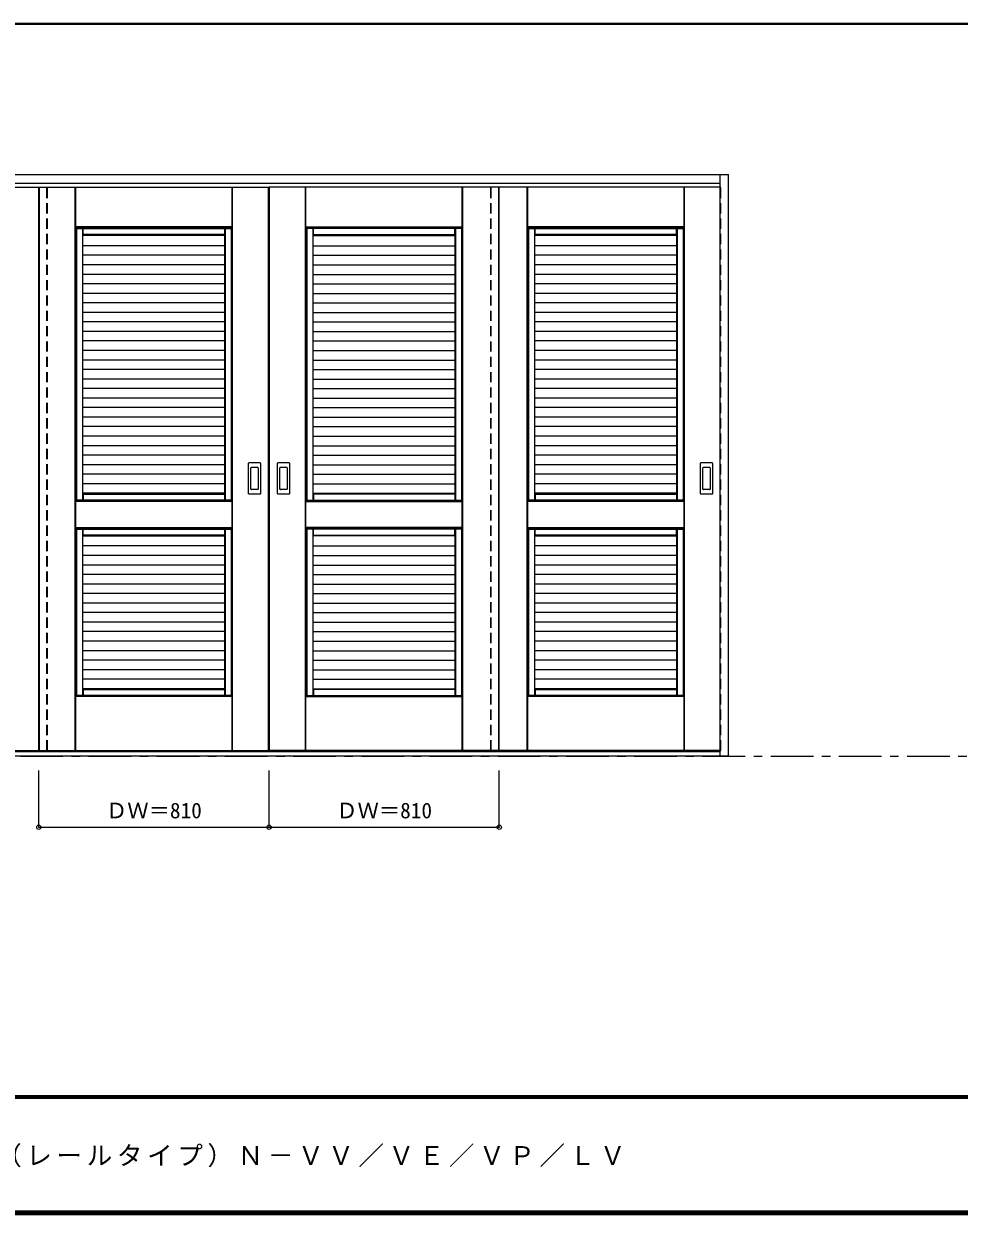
# Model space of a CAD drawing. Units: millimetres, scale not verified. Extents: x -59107 to 5700, y -4307 to 5541.
# Drawn here: x -3558 to -267, y -4205 to -16 of the extents above; entities that cross this region are included whole.
import ezdxf
from ezdxf.enums import TextEntityAlignment as Align

# ---------------------------------------------------------------- set-up
doc = ezdxf.new("R2010")
doc.units = ezdxf.units.MM
doc.header["$LTSCALE"] = 30
doc.header["$PDMODE"] = 32
doc.header["$PDSIZE"] = 15
doc.linetypes.add('CHAIN1', pattern=[8, 5, -1, 1, -1])
doc.linetypes.add('DASHED1', pattern=[1.8, 1.2, -0.6])
for name, color, linetype, lineweight in [('0-1_通り芯', 7, 'CHAIN1', 18), ('0-2_扉', 3, 'Continuous', 25), ('0-3_仕上げ', 7, 'Continuous', 18), ('0-4_枠', 3, 'Continuous', 25), ('0-6_引手', 7, 'Continuous', 18), ('0-B_寸法', 7, 'Continuous', 9), ('F-1_枠', 6, 'Continuous', 40)]:
    doc.layers.add(name, color=color, linetype=linetype, lineweight=lineweight)
doc.layers.add('F-A_文字', color=7, linetype='Continuous')
doc.styles.add('ＭＳ ゴシック', font='')
doc.styles.get('ＭＳ ゴシック').set_extended_font_data('MS Gothic')

msp = doc.modelspace()

# ---------------------------------------------------------------- linework, layer by layer
at = {"layer": '0-1_通り芯'}
msp.add_line((-5490, -2593.25), (100, -2593.25), dxfattribs=at)
at = {"layer": '0-2_扉'}
for p, q in [((-4282, -590.25), (-2695, -590.25)), ((-3505, -2573.25), (-3505, -590.25)), ((-2695, -2573.25), (-2695, -590.25)), ((-1108, -590.25), (-2695, -590.25)), ((-1885, -2573.25), (-1885, -590.25)), ((-4282, -2573.25), (-2695, -2573.25)), ((-1108, -2573.25), (-2695, -2573.25))]:
    msp.add_line(p, q, dxfattribs=at)
at = {"layer": '0-2_扉', "color": 4, "linetype": 'DASHED1', "lineweight": 9}
for p, q in [((-3475, -2573.25), (-3475, -590.25)), ((-1915, -2573.25), (-1915, -590.25))]:
    msp.add_line(p, q, dxfattribs=at)
msp.add_lwpolyline([(-1108, -2573.25), (-1105, -2573.25), (-1105, -590.25), (-1108, -590.25)], dxfattribs=at)
at = {"layer": '0-3_仕上げ'}
for p, q in [((-3503, -2573.25), (-3503, -590.25)), ((-3377, -2573.25), (-3377, -590.25)), ((-3376, -731.25), (-3376, -590.25)), ((-3375, -730.25), (-3375, -590.25)), ((-2825, -730.25), (-2825, -590.25)), ((-2824, -731.25), (-2824, -590.25)), ((-2823, -2573.25), (-2823, -590.25)), ((-2697, -2573.25), (-2697, -590.25)), ((-2693, -2573.25), (-2693, -590.25)), ((-2567, -2573.25), (-2567, -590.25)), ((-2566, -731.25), (-2566, -590.25)), ((-2565, -730.25), (-2565, -590.25)), ((-2015, -730.25), (-2015, -590.25)), ((-2014, -731.25), (-2014, -590.25)), ((-2013, -2573.25), (-2013, -590.25)), ((-1887, -2573.25), (-1887, -590.25)), ((-1787, -2573.25), (-1787, -590.25)), ((-1786, -731.25), (-1786, -590.25)), ((-1785, -730.25), (-1785, -590.25)), ((-1235, -730.25), (-1235, -590.25)), ((-1234, -731.25), (-1234, -590.25)), ((-1233, -2573.25), (-1233, -590.25)), ((-3375, -730.25), (-3376, -731.25)), ((-3373, -734.25), (-3376, -731.25)), ((-2825, -730.25), (-3375, -730.25)), ((-3372, -736.25), (-3372, -1692.25)), ((-3372, -736.25), (-2828, -736.25)), ((-3351, -736.25), (-3351, -1692.25)), ((-2849, -736.25), (-2849, -1692.25)), ((-2828, -736.25), (-2828, -1692.25)), ((-2824, -731.25), (-2827, -734.25)), ((-2825, -730.25), (-2824, -731.25)), ((-2565, -730.25), (-2566, -731.25)), ((-2566, -731.25), (-2563, -734.25)), ((-2565, -730.25), (-2015, -730.25)), ((-2018, -736.25), (-2562, -736.25)), ((-2562, -736.25), (-2562, -1692.25)), ((-2541, -736.25), (-2541, -1692.25)), ((-2039, -736.25), (-2039, -1692.25)), ((-2018, -736.25), (-2018, -1692.25)), ((-2017, -734.25), (-2014, -731.25)), ((-2015, -730.25), (-2014, -731.25)), ((-1785, -730.25), (-1786, -731.25)), ((-1783, -734.25), (-1786, -731.25)), ((-1235, -730.25), (-1785, -730.25)), ((-1782, -736.25), (-1782, -1692.25)), ((-1782, -736.25), (-1238, -736.25)), ((-1761, -736.25), (-1761, -1692.25)), ((-1259, -736.25), (-1259, -1692.25)), ((-1238, -736.25), (-1238, -1692.25)), ((-1234, -731.25), (-1237, -734.25)), ((-1235, -730.25), (-1234, -731.25)), ((-3350, -759.21), (-2850, -759.21)), ((-2850, -760.71), (-3350, -760.71)), ((-2851, -757.25), (-3349, -757.25)), ((-2040, -759.21), (-2540, -759.21)), ((-2540, -760.71), (-2040, -760.71)), ((-2539, -757.25), (-2041, -757.25)), ((-1760, -759.21), (-1260, -759.21)), ((-1260, -760.71), (-1760, -760.71)), ((-1261, -757.25), (-1759, -757.25)), ((-2850, -796.78), (-3350, -796.78)), ((-2850, -830.28), (-3350, -830.28)), ((-2540, -796.78), (-2040, -796.78)), ((-2540, -830.28), (-2040, -830.28)), ((-1260, -796.78), (-1760, -796.78)), ((-1260, -830.28), (-1760, -830.28)), ((-2850, -863.78), (-3350, -863.78)), ((-2540, -863.78), (-2040, -863.78)), ((-1260, -863.78), (-1760, -863.78)), ((-2850, -897.28), (-3350, -897.28)), ((-2540, -897.28), (-2040, -897.28)), ((-1260, -897.28), (-1760, -897.28)), ((-2850, -930.78), (-3350, -930.78)), ((-2540, -930.78), (-2040, -930.78)), ((-1260, -930.78), (-1760, -930.78)), ((-2850, -964.28), (-3350, -964.28)), ((-2850, -997.78), (-3350, -997.78)), ((-2540, -964.28), (-2040, -964.28)), ((-2540, -997.78), (-2040, -997.78)), ((-1260, -964.28), (-1760, -964.28)), ((-1260, -997.78), (-1760, -997.78)), ((-2850, -1031.28), (-3350, -1031.28)), ((-2540, -1031.28), (-2040, -1031.28)), ((-1260, -1031.28), (-1760, -1031.28)), ((-2850, -1064.78), (-3350, -1064.78)), ((-2540, -1064.78), (-2040, -1064.78)), ((-1260, -1064.78), (-1760, -1064.78)), ((-2850, -1098.28), (-3350, -1098.28)), ((-2540, -1098.28), (-2040, -1098.28)), ((-1260, -1098.28), (-1760, -1098.28)), ((-2850, -1131.78), (-3350, -1131.78)), ((-2850, -1165.28), (-3350, -1165.28)), ((-2540, -1131.78), (-2040, -1131.78)), ((-2540, -1165.28), (-2040, -1165.28)), ((-1260, -1131.78), (-1760, -1131.78)), ((-1260, -1165.28), (-1760, -1165.28)), ((-2850, -1198.78), (-3350, -1198.78)), ((-2540, -1198.78), (-2040, -1198.78)), ((-1260, -1198.78), (-1760, -1198.78)), ((-2850, -1232.28), (-3350, -1232.28)), ((-2540, -1232.28), (-2040, -1232.28)), ((-1260, -1232.28), (-1760, -1232.28)), ((-2850, -1265.78), (-3350, -1265.78)), ((-2540, -1265.78), (-2040, -1265.78)), ((-1260, -1265.78), (-1760, -1265.78)), ((-2850, -1299.28), (-3350, -1299.28)), ((-2850, -1332.78), (-3350, -1332.78)), ((-2540, -1299.28), (-2040, -1299.28)), ((-2540, -1332.78), (-2040, -1332.78)), ((-1260, -1299.28), (-1760, -1299.28)), ((-1260, -1332.78), (-1760, -1332.78)), ((-2850, -1366.28), (-3350, -1366.28)), ((-2540, -1366.28), (-2040, -1366.28)), ((-1260, -1366.28), (-1760, -1366.28)), ((-2850, -1399.78), (-3350, -1399.78)), ((-2540, -1399.78), (-2040, -1399.78)), ((-1260, -1399.78), (-1760, -1399.78)), ((-2850, -1433.28), (-3350, -1433.28)), ((-2540, -1433.28), (-2040, -1433.28)), ((-1260, -1433.28), (-1760, -1433.28)), ((-2850, -1466.78), (-3350, -1466.78)), ((-2850, -1500.28), (-3350, -1500.28)), ((-2540, -1466.78), (-2040, -1466.78)), ((-2540, -1500.28), (-2040, -1500.28)), ((-1260, -1466.78), (-1760, -1466.78)), ((-1260, -1500.28), (-1760, -1500.28)), ((-2850, -1533.78), (-3350, -1533.78)), ((-2540, -1533.78), (-2040, -1533.78)), ((-1260, -1533.78), (-1760, -1533.78)), ((-2850, -1567.28), (-3350, -1567.28)), ((-2540, -1567.28), (-2040, -1567.28)), ((-1260, -1567.28), (-1760, -1567.28)), ((-2850, -1600.78), (-3350, -1600.78)), ((-2540, -1600.78), (-2040, -1600.78)), ((-1260, -1600.78), (-1760, -1600.78)), ((-2850, -1634.28), (-3350, -1634.28)), ((-2850, -1667.78), (-3350, -1667.78)), ((-3350, -1670.25), (-3349, -1671.25)), ((-3349, -1671.25), (-3349, -1692.25)), ((-2850, -1670.25), (-2851, -1671.25)), ((-2540, -1634.28), (-2040, -1634.28)), ((-2540, -1667.78), (-2040, -1667.78)), ((-2540, -1670.25), (-2539, -1671.25)), ((-2040, -1670.25), (-2041, -1671.25)), ((-2041, -1671.25), (-2041, -1692.25)), ((-1260, -1634.28), (-1760, -1634.28)), ((-1260, -1667.78), (-1760, -1667.78)), ((-1760, -1670.25), (-1759, -1671.25)), ((-1759, -1671.25), (-1759, -1692.25)), ((-1260, -1670.25), (-1261, -1671.25)), ((-3376, -1695.25), (-3373, -1692.25)), ((-3375, -1696.25), (-3376, -1695.25)), ((-3375, -1788.25), (-3375, -1696.25)), ((-2825, -1696.25), (-3375, -1696.25)), ((-2827, -1692.25), (-2824, -1695.25)), ((-2825, -1696.25), (-2824, -1695.25)), ((-2825, -1788.25), (-2825, -1696.25)), ((-2824, -1789.25), (-2824, -1695.25)), ((-2563, -1692.25), (-2566, -1695.25)), ((-2565, -1696.25), (-2566, -1695.25)), ((-2566, -1789.25), (-2566, -1695.25)), ((-2565, -1788.25), (-2565, -1696.25)), ((-2565, -1696.25), (-2015, -1696.25)), ((-2014, -1695.25), (-2017, -1692.25)), ((-2015, -1696.25), (-2014, -1695.25)), ((-2015, -1788.25), (-2015, -1696.25)), ((-1786, -1695.25), (-1783, -1692.25)), ((-1785, -1696.25), (-1786, -1695.25)), ((-1785, -1788.25), (-1785, -1696.25)), ((-1235, -1696.25), (-1785, -1696.25)), ((-1237, -1692.25), (-1234, -1695.25)), ((-1235, -1696.25), (-1234, -1695.25)), ((-1235, -1788.25), (-1235, -1696.25)), ((-1234, -1789.25), (-1234, -1695.25)), ((-3376, -1789.25), (-3375, -1788.25)), ((-3375, -1788.25), (-2825, -1788.25)), ((-3372, -1794.25), (-3372, -2379.25)), ((-3372, -1794.25), (-2828, -1794.25)), ((-3351, -1794.25), (-3351, -2379.25)), ((-2849, -1794.25), (-2849, -2379.25)), ((-2828, -1794.25), (-2828, -2379.25)), ((-2824, -1789.25), (-2827, -1792.25)), ((-2824, -1789.25), (-2825, -1788.25)), ((-2566, -1789.25), (-2565, -1788.25)), ((-2566, -1789.25), (-2563, -1792.25)), ((-2015, -1788.25), (-2565, -1788.25)), ((-2018, -1794.25), (-2562, -1794.25)), ((-2562, -1794.25), (-2562, -2379.25)), ((-2541, -1794.25), (-2541, -2379.25)), ((-2039, -1794.25), (-2039, -2379.25)), ((-2018, -1794.25), (-2018, -2379.25)), ((-2014, -1789.25), (-2015, -1788.25)), ((-1786, -1789.25), (-1785, -1788.25)), ((-1785, -1788.25), (-1235, -1788.25)), ((-1782, -1794.25), (-1782, -2379.25)), ((-1782, -1794.25), (-1238, -1794.25)), ((-1761, -1794.25), (-1761, -2379.25)), ((-1259, -1794.25), (-1259, -2379.25)), ((-1238, -1794.25), (-1238, -2379.25)), ((-1234, -1789.25), (-1237, -1792.25)), ((-1234, -1789.25), (-1235, -1788.25)), ((-3350, -1817.21), (-2850, -1817.21)), ((-2851, -1815.25), (-3349, -1815.25)), ((-2040, -1817.21), (-2540, -1817.21)), ((-2539, -1815.25), (-2041, -1815.25)), ((-1760, -1817.21), (-1260, -1817.21)), ((-1261, -1815.25), (-1759, -1815.25)), ((-2850, -1853.29), (-3350, -1853.29)), ((-2540, -1853.29), (-2040, -1853.29)), ((-1260, -1853.29), (-1760, -1853.29)), ((-2850, -1886.79), (-3350, -1886.79)), ((-2850, -1920.28), (-3350, -1920.28)), ((-2540, -1886.79), (-2040, -1886.79)), ((-2540, -1920.28), (-2040, -1920.28)), ((-1260, -1886.79), (-1760, -1886.79)), ((-1260, -1920.28), (-1760, -1920.28)), ((-2850, -1953.78), (-3350, -1953.78)), ((-2540, -1953.78), (-2040, -1953.78)), ((-1260, -1953.78), (-1760, -1953.78)), ((-2850, -1987.28), (-3350, -1987.28)), ((-2540, -1987.28), (-2040, -1987.28)), ((-1260, -1987.28), (-1760, -1987.28)), ((-2850, -2020.78), (-3350, -2020.78)), ((-2540, -2020.78), (-2040, -2020.78)), ((-1260, -2020.78), (-1760, -2020.78)), ((-2850, -2054.28), (-3350, -2054.28)), ((-2850, -2087.78), (-3350, -2087.78)), ((-2540, -2054.28), (-2040, -2054.28)), ((-2540, -2087.78), (-2040, -2087.78)), ((-1260, -2054.28), (-1760, -2054.28)), ((-1260, -2087.78), (-1760, -2087.78)), ((-2850, -2121.28), (-3350, -2121.28)), ((-2540, -2121.28), (-2040, -2121.28)), ((-1260, -2121.28), (-1760, -2121.28)), ((-2850, -2154.78), (-3350, -2154.78)), ((-2540, -2154.78), (-2040, -2154.78)), ((-1260, -2154.78), (-1760, -2154.78)), ((-2850, -2188.28), (-3350, -2188.28)), ((-2540, -2188.28), (-2040, -2188.28)), ((-1260, -2188.28), (-1760, -2188.28)), ((-2850, -2221.78), (-3350, -2221.78)), ((-2850, -2255.28), (-3350, -2255.28)), ((-2540, -2221.78), (-2040, -2221.78)), ((-2540, -2255.28), (-2040, -2255.28)), ((-1260, -2221.78), (-1760, -2221.78)), ((-1260, -2255.28), (-1760, -2255.28)), ((-2850, -2288.78), (-3350, -2288.78)), ((-2540, -2288.78), (-2040, -2288.78)), ((-1260, -2288.78), (-1760, -2288.78)), ((-2850, -2322.28), (-3350, -2322.28)), ((-2540, -2322.28), (-2040, -2322.28)), ((-1260, -2322.28), (-1760, -2322.28)), ((-3376, -2382.25), (-3373, -2379.25)), ((-3375, -2383.25), (-3376, -2382.25)), ((-3376, -2573.25), (-3376, -2382.25)), ((-3375, -2573.25), (-3375, -2383.25)), ((-2825, -2383.25), (-3375, -2383.25)), ((-2850, -2355.78), (-3350, -2355.78)), ((-3350, -2357.25), (-3349, -2358.25)), ((-3349, -2358.25), (-3349, -2379.25)), ((-3349, -2358.25), (-2851, -2358.25)), ((-2850, -2357.25), (-2851, -2358.25)), ((-2851, -2358.25), (-2851, -2379.25)), ((-2827, -2379.25), (-2824, -2382.25)), ((-2825, -2383.25), (-2824, -2382.25)), ((-2825, -2573.25), (-2825, -2383.25)), ((-2824, -2573.25), (-2824, -2382.25)), ((-2563, -2379.25), (-2566, -2382.25)), ((-2566, -2573.25), (-2566, -2382.25)), ((-2565, -2383.25), (-2566, -2382.25)), ((-2565, -2573.25), (-2565, -2383.25)), ((-2565, -2383.25), (-2015, -2383.25)), ((-2540, -2355.78), (-2040, -2355.78)), ((-2540, -2357.25), (-2539, -2358.25)), ((-2041, -2358.25), (-2539, -2358.25)), ((-2539, -2358.25), (-2539, -2379.25)), ((-2040, -2357.25), (-2041, -2358.25)), ((-2041, -2358.25), (-2041, -2379.25)), ((-2014, -2382.25), (-2017, -2379.25)), ((-2015, -2383.25), (-2014, -2382.25)), ((-2015, -2573.25), (-2015, -2383.25)), ((-2014, -2573.25), (-2014, -2382.25)), ((-1786, -2382.25), (-1783, -2379.25)), ((-1785, -2383.25), (-1786, -2382.25)), ((-1786, -2573.25), (-1786, -2382.25)), ((-1785, -2573.25), (-1785, -2383.25)), ((-1235, -2383.25), (-1785, -2383.25)), ((-1260, -2355.78), (-1760, -2355.78)), ((-1760, -2357.25), (-1759, -2358.25)), ((-1759, -2358.25), (-1759, -2379.25)), ((-1759, -2358.25), (-1261, -2358.25)), ((-1260, -2357.25), (-1261, -2358.25)), ((-1261, -2358.25), (-1261, -2379.25)), ((-1237, -2379.25), (-1234, -2382.25)), ((-1235, -2383.25), (-1234, -2382.25)), ((-1235, -2573.25), (-1235, -2383.25)), ((-1234, -2573.25), (-1234, -2382.25))]:
    msp.add_line(p, q, dxfattribs=at)
at = {"layer": '0-3_仕上げ', "color": 4, "linetype": 'DASHED1', "lineweight": 9}
for p, q in [((-3477, -2573.25), (-3477, -590.25)), ((-1913, -2573.25), (-1913, -590.25)), ((-1107, -2573.25), (-1107, -590.25))]:
    msp.add_line(p, q, dxfattribs=at)
at = {"layer": '0-3_仕上げ', "color": 3, "lineweight": 25}
for p, q in [((-3373, -1692.25), (-3373, -734.25)), ((-2827, -734.25), (-3373, -734.25)), ((-3350, -1692.25), (-3350, -734.25)), ((-2850, -1692.25), (-2850, -734.25)), ((-2827, -1692.25), (-2827, -734.25)), ((-2563, -1692.25), (-2563, -734.25)), ((-2563, -734.25), (-2017, -734.25)), ((-2540, -1692.25), (-2540, -734.25)), ((-2040, -1692.25), (-2040, -734.25)), ((-2017, -1692.25), (-2017, -734.25)), ((-1783, -1692.25), (-1783, -734.25)), ((-1237, -734.25), (-1783, -734.25)), ((-1760, -1692.25), (-1760, -734.25)), ((-1260, -1692.25), (-1260, -734.25)), ((-1237, -1692.25), (-1237, -734.25)), ((-3350, -758.25), (-2850, -758.25)), ((-2040, -758.25), (-2540, -758.25)), ((-1760, -758.25), (-1260, -758.25)), ((-3350, -1670.25), (-2850, -1670.25)), ((-2040, -1670.25), (-2540, -1670.25)), ((-1760, -1670.25), (-1260, -1670.25)), ((-2827, -1692.25), (-3373, -1692.25)), ((-2563, -1692.25), (-2017, -1692.25)), ((-1237, -1692.25), (-1783, -1692.25)), ((-3373, -1792.25), (-3373, -2379.25)), ((-3373, -1792.25), (-2827, -1792.25)), ((-3350, -2379.25), (-3350, -1792.25)), ((-2850, -2379.25), (-2850, -1792.25)), ((-2827, -1792.25), (-2827, -2379.25)), ((-2563, -1792.25), (-2563, -2379.25)), ((-2017, -1792.25), (-2563, -1792.25)), ((-2540, -2379.25), (-2540, -1792.25)), ((-2040, -2379.25), (-2040, -1792.25)), ((-2017, -1792.25), (-2017, -2379.25)), ((-1783, -1792.25), (-1783, -2379.25)), ((-1783, -1792.25), (-1237, -1792.25)), ((-1760, -2379.25), (-1760, -1792.25)), ((-1260, -2379.25), (-1260, -1792.25)), ((-1237, -1792.25), (-1237, -2379.25)), ((-3350, -1816.25), (-2850, -1816.25)), ((-2040, -1816.25), (-2540, -1816.25)), ((-1760, -1816.25), (-1260, -1816.25)), ((-2827, -2379.25), (-3373, -2379.25)), ((-3350, -2357.25), (-2850, -2357.25)), ((-2563, -2379.25), (-2017, -2379.25)), ((-2040, -2357.25), (-2540, -2357.25)), ((-1237, -2379.25), (-1783, -2379.25)), ((-1760, -2357.25), (-1260, -2357.25))]:
    msp.add_line(p, q, dxfattribs=at)
at = {"layer": '0-3_仕上げ'}
for points in [[(-3350, -758.25), (-3349, -757.25), (-3349, -736.25)], [(-2850, -758.25), (-2851, -757.25), (-2851, -736.25)], [(-2540, -758.25), (-2539, -757.25), (-2539, -736.25)], [(-2040, -758.25), (-2041, -757.25), (-2041, -736.25)], [(-1760, -758.25), (-1759, -757.25), (-1759, -736.25)], [(-1260, -758.25), (-1261, -757.25), (-1261, -736.25)], [(-3349, -1671.25), (-2851, -1671.25), (-2851, -1692.25)], [(-2041, -1671.25), (-2539, -1671.25), (-2539, -1692.25)], [(-1759, -1671.25), (-1261, -1671.25), (-1261, -1692.25)], [(-3373, -1792.25), (-3376, -1789.25), (-3376, -1695.25)], [(-2017, -1792.25), (-2014, -1789.25), (-2014, -1695.25)], [(-1783, -1792.25), (-1786, -1789.25), (-1786, -1695.25)], [(-3350, -1816.25), (-3349, -1815.25), (-3349, -1794.25)], [(-2850, -1816.25), (-2851, -1815.25), (-2851, -1794.25)], [(-2540, -1816.25), (-2539, -1815.25), (-2539, -1794.25)], [(-2040, -1816.25), (-2041, -1815.25), (-2041, -1794.25)], [(-1760, -1816.25), (-1759, -1815.25), (-1759, -1794.25)], [(-1260, -1816.25), (-1261, -1815.25), (-1261, -1794.25)]]:
    msp.add_lwpolyline(points, dxfattribs=at)
at = {"layer": '0-4_枠'}
for p, q in [((-4312, -546.25), (-1078, -546.25)), ((-4282, -576.25), (-1108, -576.25)), ((-1108, -2593.25), (-1108, -546.25)), ((-1078, -2593.25), (-1078, -546.25)), ((-1078, -2593.25), (-4312, -2593.25)), ((-1108, -2578.25), (-4282, -2578.25))]:
    msp.add_line(p, q, dxfattribs=at)
at = {"layer": '0-6_引手', "color": 3, "lineweight": 25}
for p, q in [((-2767, -1669.25), (-2767, -1562.25)), ((-2726.5, -1560.75), (-2765.5, -1560.75)), ((-2725, -1562.25), (-2725, -1669.25)), ((-2665, -1669.25), (-2665, -1562.25)), ((-2624.5, -1560.75), (-2663.5, -1560.75)), ((-2623, -1562.25), (-2623, -1669.25)), ((-1177, -1669.25), (-1177, -1562.25)), ((-1136.5, -1560.75), (-1175.5, -1560.75)), ((-1135, -1562.25), (-1135, -1669.25)), ((-2726.5, -1670.75), (-2765.5, -1670.75)), ((-2624.5, -1670.75), (-2663.5, -1670.75)), ((-1136.5, -1670.75), (-1175.5, -1670.75))]:
    msp.add_line(p, q, dxfattribs=at)
at = {"layer": '0-6_引手'}
for p, q in [((-2758.5, -1653.25), (-2758.5, -1578.25)), ((-2735, -1576.75), (-2757, -1576.75)), ((-2733.5, -1578.25), (-2733.5, -1653.25)), ((-2656.5, -1653.25), (-2656.5, -1578.25)), ((-2633, -1576.75), (-2655, -1576.75)), ((-2631.5, -1578.25), (-2631.5, -1653.25)), ((-1168.5, -1653.25), (-1168.5, -1578.25)), ((-1145, -1576.75), (-1167, -1576.75)), ((-1143.5, -1578.25), (-1143.5, -1653.25)), ((-2735, -1654.75), (-2757, -1654.75)), ((-2633, -1654.75), (-2655, -1654.75)), ((-1145, -1654.75), (-1167, -1654.75))]:
    msp.add_line(p, q, dxfattribs=at)
at = {"layer": '0-6_引手', "color": 3, "lineweight": 25}
for centre, start, end in [((-2765.5, -1562.25), 90, 180), ((-2726.5, -1562.25), 0, 90), ((-2663.5, -1562.25), 90, 180), ((-2624.5, -1562.25), 0, 90), ((-1175.5, -1562.25), 90, 180), ((-1136.5, -1562.25), 0, 90), ((-2765.5, -1669.25), 180, 270), ((-2726.5, -1669.25), 270, 0), ((-2663.5, -1669.25), 180, 270), ((-2624.5, -1669.25), 270, 0), ((-1175.5, -1669.25), 180, 270), ((-1136.5, -1669.25), 270, 0)]:
    msp.add_arc(centre, 1.5, start, end, dxfattribs=at)
at = {"layer": '0-6_引手'}
for centre, start, end in [((-2757, -1578.25), 90, 180), ((-2735, -1578.25), 0, 90), ((-2655, -1578.25), 90, 180), ((-2633, -1578.25), 0, 90), ((-1167, -1578.25), 90, 180), ((-1145, -1578.25), 0, 90), ((-2757, -1653.25), 180, 270), ((-2735, -1653.25), 270, 0), ((-2655, -1653.25), 180, 270), ((-2633, -1653.25), 270, 0), ((-1167, -1653.25), 180, 270), ((-1145, -1653.25), 270, 0)]:
    msp.add_arc(centre, 1.5, start, end, dxfattribs=at)
at = {"layer": '0-B_寸法', "color": 4}
for p, q in [((-3505, -2843.25), (-3505, -2643.25)), ((-2695, -2843.25), (-2695, -2643.25))]:
    msp.add_line(p, q, dxfattribs=at)
msp.add_lwpolyline([(-3505, -2843.25), (-1885, -2843.25), (-1885, -2643.25)], dxfattribs=at)
at = {"layer": '0-B_寸法'}
for p in [(-3505, -2843.25), (-2695, -2843.25), (-1885, -2843.25)]:
    msp.add_point(p, dxfattribs=at)
at = {"layer": 'F-1_枠'}
for p, q in [((-6000, -15.5), (5700, -15.5)), ((5700, -3790), (-6000, -3790)), ((5700, -3795), (-6000, -3795)), ((5700, -4195), (-6000, -4195)), ((5700, -4200), (-6000, -4200)), ((5700, -4205), (-6000, -4205))]:
    msp.add_line(p, q, dxfattribs=at)

# ---------------------------------------------------------------- texts
at = {"layer": '0-B_寸法', "style": 'ＭＳ ゴシック'}
for p in [(-3268.75, -2828.25), (-2458.75, -2828.25)]:
    msp.add_text('ＤＷ＝810', height=54.99, dxfattribs=at).set_placement(p, align=Align.BOTTOM_LEFT)
at = {"layer": 'F-A_文字', "insert": (-5247.55, -4040), "char_height": 65.98, "attachment_point": 7, "style": 'ＭＳ ゴシック'}
msp.add_mtext('\\T1.18;ピノアース\u3000H20\\~４枚引き違い戸（レールタイプ）Ｎ－ＶＶ／ＶＥ／ＶＰ／ＬＶ', dxfattribs=at)

doc.saveas('drawing.dxf')
